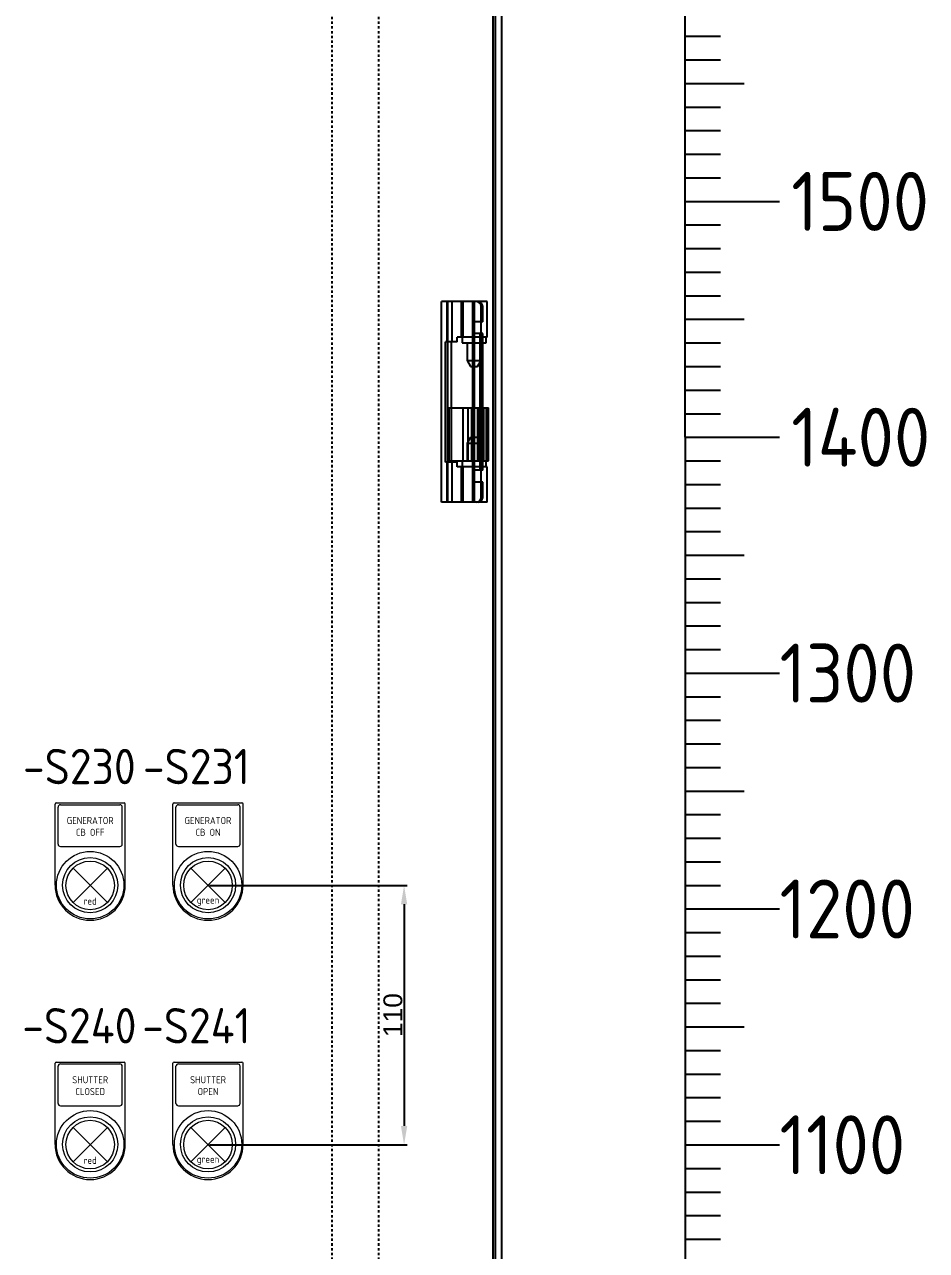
# Model space of a CAD drawing. Header units: millimetres. Extents: x 42168 to 50458, y 36014 to 39431.
# Drawn here: x 43429 to 43811, y 37535 to 38055 of the extents above; entities that cross this region are included whole.
import ezdxf
from ezdxf.enums import TextEntityAlignment as Align

# ---------------------------------------------------------------- set-up
doc = ezdxf.new("R2010")
doc.units = ezdxf.units.MM
doc.linetypes.add('Dashed', pattern=[2, 1, -1])
doc.layers.add('! NO PLOT !', color=7, linetype='Continuous', true_color=0xff75dd, plot=False)
doc.layers.add('000-PI-Oprema', color=30, linetype='Continuous', lineweight=5)
doc.layers.add('000-PI-ORMAR', color=2, linetype='Continuous')
doc.layers.add('000-PI_TEXT', color=7, linetype='Continuous')
doc.styles.add('PI0', font='isocpeur.ttf', dxfattribs={"width": 0.9})
doc.styles.get("Standard").update_dxf_attribs({"font": 'arial.ttf'})
doc.dimstyles.new('ISO-25-lb', dxfattribs={"dimtxt": 8, "dimasz": 8, "dimexe": 1.25, "dimexo": 0.625, "dimtad": 1, "dimtxsty": 'Standard', "dimcen": 5, "dimadec": 0, "dimazin": 0, "dimtfac": 1, "dimtmove": 0, "dimatfit": 3, "dimfxl": 1, "dimarcsym": 0})

# ---------------------------------------------------------------- blocks, each defined once
blk = doc.blocks.new('SKALA_2100')
for p, q in [((6091.94, 12435.39), (6091.94, 13135.39)), ((6091.94, 12605.39), (6106.94, 12605.39)), ((6091.94, 12595.39), (6106.94, 12595.39)), ((6091.94, 12585.39), (6116.94, 12585.39)), ((6091.94, 12575.39), (6106.94, 12575.39)), ((6091.94, 12565.39), (6106.94, 12565.39)), ((6091.94, 12555.39), (6106.94, 12555.39)), ((6091.94, 12545.39), (6106.94, 12545.39)), ((6091.94, 12535.39), (6131.94, 12535.39)), ((6091.94, 12525.39), (6106.94, 12525.39)), ((6091.94, 12515.39), (6106.94, 12515.39)), ((6091.94, 12505.39), (6106.94, 12505.39)), ((6091.94, 12495.39), (6106.94, 12495.39)), ((6091.94, 12485.39), (6116.94, 12485.39)), ((6091.94, 12475.39), (6106.94, 12475.39)), ((6091.94, 12465.39), (6106.94, 12465.39)), ((6091.94, 12455.39), (6106.94, 12455.39)), ((6091.94, 12445.39), (6106.94, 12445.39)), ((6091.94, 12435.39), (6131.94, 12435.39)), ((6091.94, 12435.39), (6091.94, 11575.39)), ((6091.94, 12435.39), (6131.94, 12435.39)), ((6091.94, 12425.39), (6106.94, 12425.39)), ((6091.94, 12415.39), (6106.94, 12415.39)), ((6091.94, 12405.39), (6106.94, 12405.39)), ((6091.94, 12395.39), (6106.94, 12395.39)), ((6091.94, 12385.39), (6116.94, 12385.39)), ((6091.94, 12375.39), (6106.94, 12375.39)), ((6091.94, 12365.39), (6106.94, 12365.39)), ((6091.94, 12355.39), (6106.94, 12355.39)), ((6091.94, 12345.39), (6106.94, 12345.39)), ((6091.94, 12335.39), (6131.94, 12335.39)), ((6091.94, 12325.39), (6106.94, 12325.39)), ((6091.94, 12315.39), (6106.94, 12315.39)), ((6091.94, 12305.39), (6106.94, 12305.39)), ((6091.94, 12295.39), (6106.94, 12295.39)), ((6091.94, 12285.39), (6116.94, 12285.39)), ((6091.94, 12275.39), (6106.94, 12275.39)), ((6091.94, 12265.39), (6106.94, 12265.39)), ((6091.94, 12255.39), (6106.94, 12255.39)), ((6091.94, 12245.39), (6106.94, 12245.39)), ((6091.94, 12235.39), (6131.94, 12235.39)), ((6091.94, 12235.39), (6131.94, 12235.39)), ((6091.94, 12235.39), (6131.94, 12235.39)), ((6091.94, 12225.39), (6106.94, 12225.39)), ((6091.94, 12215.39), (6106.94, 12215.39)), ((6091.94, 12205.39), (6106.94, 12205.39)), ((6091.94, 12195.39), (6106.94, 12195.39)), ((6091.94, 12185.39), (6116.94, 12185.39)), ((6091.94, 12175.39), (6106.94, 12175.39)), ((6091.94, 12165.39), (6106.94, 12165.39)), ((6091.94, 12155.39), (6106.94, 12155.39)), ((6091.94, 12145.39), (6106.94, 12145.39)), ((6091.94, 12135.39), (6131.94, 12135.39)), ((6091.94, 12125.39), (6106.94, 12125.39)), ((6091.94, 12115.39), (6106.94, 12115.39)), ((6091.94, 12105.39), (6106.94, 12105.39)), ((6091.94, 12095.39), (6106.94, 12095.39))]:
    blk.add_line(p, q)
at = {"style": 'PI0', "width": 0.9}
for s, p in [('1500', (6136.91, 12535.39)), ('1400', (6136.91, 12435.39)), ('1300', (6131.94, 12335.39)), ('1200', (6131.94, 12235.39)), ('1100', (6131.94, 12135.39))]:
    blk.add_text(s, height=25, dxfattribs=at).set_placement(p, align=Align.MIDDLE_LEFT)
blk = doc.blocks.new('podloska')
at = {"layer": '000-PI-Oprema'}
for p, q in [((43278.7, 39063.45), (43278.7, 39097.85)), ((43279.2, 39098.35), (43308, 39098.35)), ((43280, 39080.85), (43280, 39096.55)), ((43281, 39097.55), (43306.2, 39097.55)), ((43307.2, 39080.85), (43307.2, 39096.55)), ((43308.5, 39063.45), (43308.5, 39097.85)), ((43281, 39079.85), (43306.2, 39079.85))]:
    blk.add_line(p, q, dxfattribs=at)
blk.add_circle((43293.6, 39063.45), 14.3, dxfattribs=at)
at = {"layer": '000-PI-Oprema', "ltscale": 0.25}
blk.add_circle((43293.6, 39063.45), 11.7, dxfattribs=at)
at = {"layer": '000-PI-Oprema'}
for centre, radius, start, end in [((43279.2, 39097.85), 0.5, 90, 179.9998), ((43281, 39096.55), 1, 90, 180.0001), ((43306.2, 39096.55), 1, 359.9999, 90), ((43308, 39097.85), 0.5, 0.0002, 90), ((43281, 39080.85), 1, 180, 270), ((43306.2, 39080.85), 1, 270, 0), ((43293.6, 39063.45), 14.9, 180, 0)]:
    blk.add_arc(centre, radius, start, end, dxfattribs=at)
blk = doc.blocks.new('*D99')
at = {"layer": '! NO PLOT !', "color": 0, "linetype": 'Continuous', "lineweight": -2, "ltscale": 0.25, "transparency": 16777216}
for p, q in [((43507.15, 37689.67), (43590.95, 37689.67)), ((43589.7, 37681.67), (43589.7, 37587.67)), ((43507.15, 37579.67), (43590.95, 37579.67))]:
    blk.add_line(p, q, dxfattribs=at)
at = {"layer": '! NO PLOT !', "color": 0, "ltscale": 0.25, "transparency": 16777216}
for points in [[(43588.37, 37681.67), (43591.03, 37681.67), (43589.7, 37689.67)], [(43588.37, 37587.67), (43591.03, 37587.67), (43589.7, 37579.67)]]:
    blk.add_solid(points, dxfattribs=at)
at = {"layer": 'Defpoints', "color": 0, "ltscale": 0.25, "transparency": 16777216}
for p in [(43506.53, 37689.67), (43506.53, 37579.67), (43589.7, 37579.67)]:
    blk.add_point(p, dxfattribs=at)
at = {"layer": '! NO PLOT !', "color": 0, "ltscale": 0.25, "transparency": 16777216, "insert": (43584.99, 37634.67), "char_height": 8, "attachment_point": 5, "rotation": 90}
blk.add_mtext('110', dxfattribs=at)
blk = doc.blocks.new('8606.000_front')
at = {"layer": '! NO PLOT !', "linetype": 'Dashed'}
for p, q in [((43579.03, 36660.92), (43579.03, 38500.92)), ((43559.03, 38495.92), (43559.03, 36665.92))]:
    blk.add_line(p, q, dxfattribs=at)
at = {"layer": '000-PI-ORMAR'}
for p, q in [((43627.53, 36588.67), (43627.53, 38573.17)), ((43628.3, 38552.67), (43628.3, 36601.67)), ((43631.02, 38552.67), (43631.02, 36601.67)), ((43605.53, 37852.17), (43605.53, 37937.17)), ((43624.97, 37937.17), (43605.53, 37937.17)), ((43608.01, 37920.17), (43608.01, 37937.17)), ((43608.22, 37852.17), (43608.22, 37937.17)), ((43610.11, 37920.17), (43610.11, 37937.17)), ((43613.87, 37937.17), (43613.87, 37922.17)), ((43614.79, 37922.17), (43614.79, 37937.17)), ((43618.89, 37852.17), (43618.89, 37937.17)), ((43619.42, 37922.17), (43619.42, 37937.17)), ((43619.64, 37852.17), (43619.64, 37937.17)), ((43622.4, 37935.17), (43623.05, 37935.17)), ((43622.4, 37854.17), (43622.4, 37935.17)), ((43623.05, 37928.67), (43623.05, 37935.17)), ((43624.97, 37922.17), (43624.97, 37937.17)), ((43623.05, 37928.67), (43618.89, 37928.67)), ((43622.4, 37860.67), (43622.4, 37928.67)), ((43612.21, 37920.17), (43607.28, 37920.17)), ((43607.28, 37869.17), (43607.28, 37920.17)), ((43609.75, 37869.17), (43609.75, 37920.17)), ((43624.97, 37922.17), (43612.21, 37922.17)), ((43612.21, 37920.17), (43612.21, 37922.17)), ((43614.32, 37922.17), (43614.32, 37919.67)), ((43614.32, 37919.67), (43624.52, 37919.67)), ((43616.47, 37919.67), (43616.47, 37912.18)), ((43623.13, 37923.67), (43618.89, 37923.67)), ((43621.98, 37865.67), (43621.98, 37923.67)), ((43622.37, 37912.18), (43622.37, 37919.67)), ((43622.69, 37865.67), (43622.69, 37923.67)), ((43623.13, 37865.67), (43623.13, 37923.67)), ((43624.52, 37919.67), (43624.52, 37922.17)), ((43616.47, 37912.18), (43622.37, 37912.18)), ((43616.47, 37912.18), (43617.92, 37909.67)), ((43617.92, 37909.67), (43620.92, 37909.67)), ((43620.92, 37909.67), (43622.37, 37912.18)), ((43608.73, 37892.17), (43608.73, 37869.67)), ((43608.73, 37892.17), (43625.53, 37892.17)), ((43614.68, 37892.17), (43614.68, 37869.67)), ((43616.68, 37892.17), (43616.68, 37869.67)), ((43618.35, 37892.17), (43618.35, 37869.67)), ((43618.71, 37892.17), (43618.71, 37869.67)), ((43620.85, 37892.17), (43620.85, 37869.67)), ((43621.21, 37892.17), (43621.21, 37869.67)), ((43621.57, 37892.17), (43621.57, 37869.67)), ((43622.69, 37892.17), (43622.69, 37869.67)), ((43623.45, 37892.17), (43623.45, 37869.67)), ((43623.57, 37869.67), (43623.57, 37892.17)), ((43624.57, 37892.17), (43624.57, 37869.67)), ((43625.33, 37892.17), (43625.33, 37869.67)), ((43617.92, 37879.67), (43616.47, 37877.16)), ((43616.47, 37877.16), (43616.47, 37869.67)), ((43616.47, 37877.16), (43622.37, 37877.16)), ((43617.92, 37879.67), (43620.92, 37879.67)), ((43622.37, 37877.16), (43620.92, 37879.67)), ((43622.37, 37869.67), (43622.37, 37877.16)), ((43612.21, 37869.17), (43607.28, 37869.17)), ((43608.01, 37852.17), (43608.01, 37869.17)), ((43608.73, 37869.67), (43625.53, 37869.67)), ((43610.11, 37852.17), (43610.11, 37869.17)), ((43612.21, 37867.17), (43612.21, 37869.17)), ((43624.97, 37867.17), (43612.21, 37867.17)), ((43613.87, 37867.17), (43613.87, 37852.17)), ((43614.32, 37869.67), (43614.32, 37867.17)), ((43614.79, 37852.17), (43614.79, 37867.17)), ((43619.42, 37852.17), (43619.42, 37867.17)), ((43624.52, 37867.17), (43624.52, 37869.67)), ((43624.97, 37852.17), (43624.97, 37867.17)), ((43623.13, 37865.67), (43618.89, 37865.67)), ((43623.05, 37860.67), (43618.89, 37860.67)), ((43623.05, 37854.17), (43623.05, 37860.67)), ((43624.97, 37852.17), (43605.53, 37852.17)), ((43622.4, 37854.17), (43623.05, 37854.17))]:
    blk.add_line(p, q, dxfattribs=at)
for centre, start_param, end_param in [((43620.47, 37935.17), 4.712389, 6.283185), ((43621.12, 37935.17), 4.712389, 6.283185), ((43620.47, 37854.17), 3.141593, 4.712389), ((43621.12, 37854.17), 3.141593, 4.712389)]:
    blk.add_ellipse(centre, major_axis=(0, 2), ratio=0.965926, start_param=start_param, end_param=end_param, dxfattribs=at)

msp = doc.modelspace()

# ---------------------------------------------------------------- linework, layer by layer
at = {"layer": '000-PI-Oprema'}
for p, q in [((43449.246, 37696.952), (43463.812, 37682.386)), ((43463.812, 37696.952), (43449.246, 37682.386)), ((43499.246, 37696.952), (43513.812, 37682.386)), ((43513.812, 37696.952), (43499.246, 37682.386)), ((43449.246, 37587.052), (43463.812, 37572.486)), ((43463.812, 37587.052), (43449.246, 37572.486)), ((43499.246, 37587.052), (43513.812, 37572.486)), ((43513.812, 37587.052), (43499.246, 37572.486))]:
    msp.add_line(p, q, dxfattribs=at)
for centre in [(43456.529, 37689.669), (43506.529, 37689.669), (43456.529, 37579.769), (43506.529, 37579.769)]:
    msp.add_circle(centre, 10.3, dxfattribs=at)

# ---------------------------------------------------------------- block references
msp.add_blockref('SKALA_2100', (37617.029, 25444.284))
for name, p in [('8606.000_front', (0, 0)), ('podloska', (162.933, -1373.681)), ('podloska', (212.933, -1373.681)), ('podloska', (162.933, -1483.581)), ('podloska', (212.933, -1483.581))]:
    msp.add_blockref(name, p, dxfattribs=at)

# ---------------------------------------------------------------- texts
at = {"layer": '! NO PLOT !', "char_height": 3, "width": 27.82747, "attachment_point": 5, "style": 'PI0'}
for s, insert in [('{\\fISOCPEUR|b0|i0|c238|p34;red}', (43456.529, 37683.016)), ('{\\fISOCPEUR|b0|i0|c238|p34;green}', (43506.529, 37683.016)), ('{\\fISOCPEUR|b0|i0|c238|p34;red}', (43456.529, 37573.116)), ('{\\fISOCPEUR|b0|i0|c238|p34;green}', (43506.529, 37573.116))]:
    msp.add_mtext(s, dxfattribs=dict(at, insert=insert))
at = {"layer": '000-PI_TEXT', "style": 'PI0', "width": 0.9}
for s, p in [('-S230', (43451.942, 37740.09)), ('-S231', (43501.592, 37740.09)), ('-S240', (43451.942, 37630.19)), ('-S241', (43501.592, 37630.19))]:
    msp.add_text(s, height=15, dxfattribs=at).set_placement(p, align=Align.MIDDLE)
at = {"layer": '000-PI_TEXT', "char_height": 3, "width": 24.5, "attachment_point": 5, "style": 'PI0'}
for s, insert in [('GENERATOR CB OFF', (43456.529, 37714.669)), ('GENERATOR CB {\\fISOCPEUR|b0|i0|c238|p34;ON}', (43506.529, 37714.669)), ('SHUTTER^JCLOSED', (43456.529, 37604.769)), ('SHUTTER^JOPEN', (43506.529, 37604.769))]:
    msp.add_mtext(s, dxfattribs=dict(at, insert=insert))

# ---------------------------------------------------------------- dimensions: what is measured, and where the dimension line sits
at = {"layer": '! NO PLOT !', "ltscale": 0.25}
dim = msp.add_linear_dim(base=(43589.699, 37579.669), p1=(43506.529, 37689.669), p2=(43506.529, 37579.669), angle=90, dimstyle='ISO-25-lb', dxfattribs=at)
dim.commit()
dim.dimension.update_dxf_attribs({"geometry": '*D99', "text_midpoint": (43584.99, 37634.669)})

doc.saveas('drawing.dxf')
